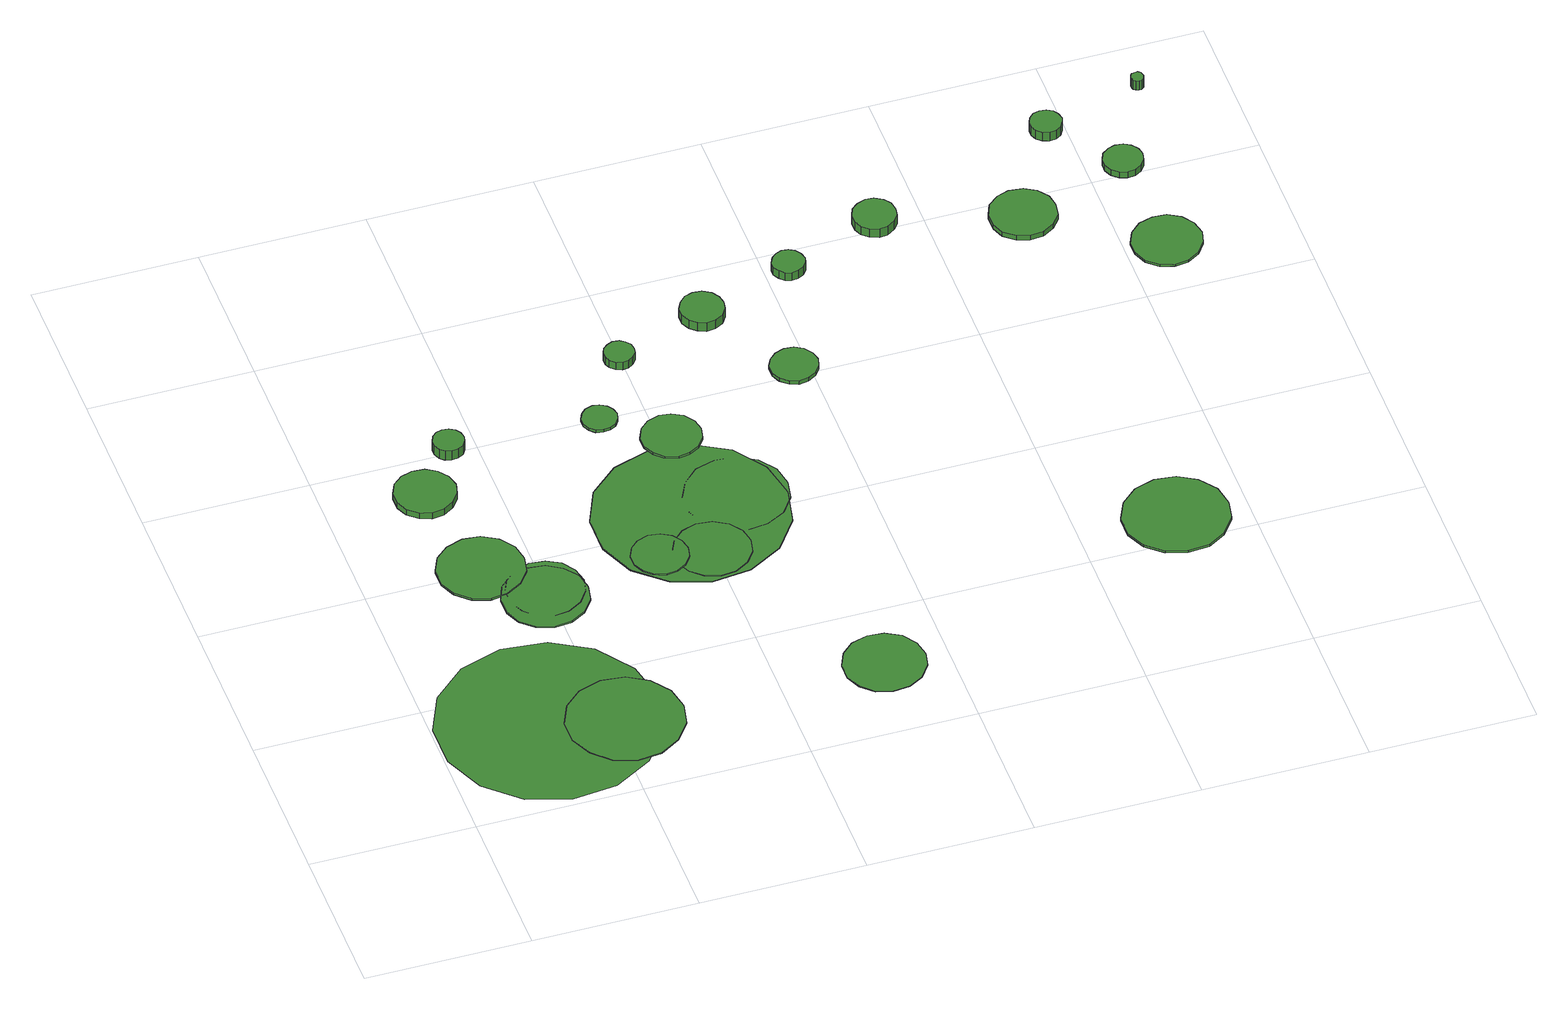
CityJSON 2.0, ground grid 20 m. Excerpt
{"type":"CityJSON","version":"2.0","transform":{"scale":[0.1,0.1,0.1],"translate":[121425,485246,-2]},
"CityObjects":{
"tree1":{"type":"SolitaryVegetationObject","attributes":{"function":"something"},"geometry":[{"type":"MultiSurface","lod":"1","boundaries":[[[0,1,2,3,4,5,6,7,8,9,10,11,12,13,14]]]}]},
"tree2":{"type":"SolitaryVegetationObject","attributes":{"function":"something"}},
"tree3":{"type":"SolitaryVegetationObject","attributes":{"function":"something"},"geometry":[{"type":"MultiSurface","lod":"1","boundaries":[[[15,16,17,18,19,20,21,22,23,24,25,26,27,28,29]],[[30,31,32,33,34,35,36,37,38,39,40,41,42,43,44]],[[15,44,43,16]],[[16,43,42,17]],[[17,42,41,18]],[[18,41,40,19]],[[19,40,39,20]],[[20,39,38,21]],[[21,38,37,22]],[[22,37,36,23]],[[23,36,35,24]],[[24,35,34,25]],[[25,34,33,26]],[[26,33,32,27]],[[27,32,31,28]],[[28,31,30,29]],[[29,30,44,15]]]}]},
"tree4":{"type":"SolitaryVegetationObject","attributes":{"function":"something"}},
"tree5":{"type":"SolitaryVegetationObject","attributes":{"function":"something"},"geometry":[{"type":"MultiSurface","lod":"1","boundaries":[[[45,46,47,48,49,50,51,52,53,54,55,56,57,58,59]],[[60,61,62,63,64,65,66,67,68,69,70,71,72,73,74]],[[45,74,73,46]],[[46,73,72,47]],[[47,72,71,48]],[[48,71,70,49]],[[49,70,69,50]],[[50,69,68,51]],[[51,68,67,52]],[[52,67,66,53]],[[53,66,65,54]],[[54,65,64,55]],[[55,64,63,56]],[[56,63,62,57]],[[57,62,61,58]],[[58,61,60,59]],[[59,60,74,45]]]}]},
"tree6":{"type":"SolitaryVegetationObject","attributes":{"function":"something"}},
"tree7":{"type":"SolitaryVegetationObject","attributes":{"function":"something"},"geometry":[{"type":"MultiSurface","lod":"1","boundaries":[[[75,76,77,78,79,80,81,82,83,84,85,86,87,88,89]],[[90,91,92,93,94,95,96,97,98,99,100,101,102,103,104]],[[75,104,103,76]],[[76,103,102,77]],[[77,102,101,78]],[[78,101,100,79]],[[79,100,99,80]],[[80,99,98,81]],[[81,98,97,82]],[[82,97,96,83]],[[83,96,95,84]],[[84,95,94,85]],[[85,94,93,86]],[[86,93,92,87]],[[87,92,91,88]],[[88,91,90,89]],[[89,90,104,75]]]}]},
"tree8":{"type":"SolitaryVegetationObject","attributes":{"function":"something"},"geometry":[{"type":"MultiSurface","lod":"1","boundaries":[[[105,106,107,108,109,110,111,112,113,114,115,116,117,118,119]],[[120,121,122,123,124,125,126,127,128,129,130,131,132,133,134]],[[105,134,133,106]],[[106,133,132,107]],[[107,132,131,108]],[[108,131,130,109]],[[109,130,129,110]],[[110,129,128,111]],[[111,128,127,112]],[[112,127,126,113]],[[113,126,125,114]],[[114,125,124,115]],[[115,124,123,116]],[[116,123,122,117]],[[117,122,121,118]],[[118,121,120,119]],[[119,120,134,105]]]}]},
"tree9":{"type":"SolitaryVegetationObject","attributes":{"function":"something"},"geometry":[{"type":"MultiSurface","lod":"1","boundaries":[[[135,136,137,138,139,140,141,142,143,144,145,146,147,148,149]],[[150,151,152,153,154,155,156,157,158,159,160,161,162,163,164]],[[135,164,163,136]],[[136,163,162,137]],[[137,162,161,138]],[[138,161,160,139]],[[139,160,159,140]],[[140,159,158,141]],[[141,158,157,142]],[[142,157,156,143]],[[143,156,155,144]],[[144,155,154,145]],[[145,154,153,146]],[[146,153,152,147]],[[147,152,151,148]],[[148,151,150,149]],[[149,150,164,135]]]}]},
"tree10":{"type":"SolitaryVegetationObject","attributes":{"function":"something"}},
"tree11":{"type":"SolitaryVegetationObject","attributes":{"function":"something"}},
"tree12":{"type":"SolitaryVegetationObject","attributes":{"function":"something"},"geometry":[{"type":"MultiSurface","lod":"1","boundaries":[[[165,166,167,168,169,170,171,172,173,174,175,176,177,178,179]],[[180,181,182,183,184,185,186,187,188,189,190,191,192,193,194]],[[165,194,193,166]],[[166,193,192,167]],[[167,192,191,168]],[[168,191,190,169]],[[169,190,189,170]],[[170,189,188,171]],[[171,188,187,172]],[[172,187,186,173]],[[173,186,185,174]],[[174,185,184,175]],[[175,184,183,176]],[[176,183,182,177]],[[177,182,181,178]],[[178,181,180,179]],[[179,180,194,165]]]}]},
"tree13":{"type":"SolitaryVegetationObject","attributes":{"function":"something"}},
"tree14":{"type":"SolitaryVegetationObject","attributes":{"function":"something"},"geometry":[{"type":"MultiSurface","lod":"1","boundaries":[[[195,196,197,198,199,200,201,202,203,204,205,206,207,208,209]],[[210,211,212,213,214,215,216,217,218,219,220,221,222,223,224]],[[195,224,223,196]],[[196,223,222,197]],[[197,222,221,198]],[[198,221,220,199]],[[199,220,219,200]],[[200,219,218,201]],[[201,218,217,202]],[[202,217,216,203]],[[203,216,215,204]],[[204,215,214,205]],[[205,214,213,206]],[[206,213,212,207]],[[207,212,211,208]],[[208,211,210,209]],[[209,210,224,195]]]}]},
"tree15":{"type":"SolitaryVegetationObject","attributes":{"function":"something"}},
"tree16":{"type":"SolitaryVegetationObject","attributes":{"function":"something"}},
"tree17":{"type":"SolitaryVegetationObject","attributes":{"function":"something"},"geometry":[{"type":"MultiSurface","lod":"1","boundaries":[[[225,226,227,228,229,230,231,232,233,234,235,236,237,238,239]],[[240,241,242,243,244,245,246,247,248,249,250,251,252,253,254]],[[225,254,253,226]],[[226,253,252,227]],[[227,252,251,228]],[[228,251,250,229]],[[229,250,249,230]],[[230,249,248,231]],[[231,248,247,232]],[[232,247,246,233]],[[233,246,245,234]],[[234,245,244,235]],[[235,244,243,236]],[[236,243,242,237]],[[237,242,241,238]],[[238,241,240,239]],[[239,240,254,225]]]}]},
"tree18":{"type":"SolitaryVegetationObject","attributes":{"function":"something"},"geometry":[{"type":"MultiSurface","lod":"1","boundaries":[[[255,256,257,258,259,260,261,262,263,264,265,266,267,268,269]],[[270,271,272,273,274,275,276,277,278,279,280,281,282,283,284]],[[255,284,283,256]],[[256,283,282,257]],[[257,282,281,258]],[[258,281,280,259]],[[259,280,279,260]],[[260,279,278,261]],[[261,278,277,262]],[[262,277,276,263]],[[263,276,275,264]],[[264,275,274,265]],[[265,274,273,266]],[[266,273,272,267]],[[267,272,271,268]],[[268,271,270,269]],[[269,270,284,255]]]}]},
"tree19":{"type":"SolitaryVegetationObject","attributes":{"function":"something"},"geometry":[{"type":"MultiSurface","lod":"1","boundaries":[[[285,286,287,288,289,290,291,292,293,294,295,296,297,298,299]],[[300,301,302,303,304,305,306,307,308,309,310,311,312,313,314]],[[285,314,313,286]],[[286,313,312,287]],[[287,312,311,288]],[[288,311,310,289]],[[289,310,309,290]],[[290,309,308,291]],[[291,308,307,292]],[[292,307,306,293]],[[293,306,305,294]],[[294,305,304,295]],[[295,304,303,296]],[[296,303,302,297]],[[297,302,301,298]],[[298,301,300,299]],[[299,300,314,285]]]}]},
"tree20":{"type":"SolitaryVegetationObject","attributes":{"function":"something"},"geometry":[{"type":"MultiSurface","lod":"1","boundaries":[[[315,316,317,318,319,320,321,322,323,324,325,326,327,328,329]],[[330,331,332,333,334,335,336,337,338,339,340,341,342,343,344]],[[315,344,343,316]],[[316,343,342,317]],[[317,342,341,318]],[[318,341,340,319]],[[319,340,339,320]],[[320,339,338,321]],[[321,338,337,322]],[[322,337,336,323]],[[323,336,335,324]],[[324,335,334,325]],[[325,334,333,326]],[[326,333,332,327]],[[327,332,331,328]],[[328,331,330,329]],[[329,330,344,315]]]}]},
"tree21":{"type":"SolitaryVegetationObject","attributes":{"function":"something"},"geometry":[{"type":"MultiSurface","lod":"1","boundaries":[[[345,346,347,348,349,350,351,352,353,354,355,356,357,358,359]],[[360,361,362,363,364,365,366,367,368,369,370,371,372,373,374]],[[345,374,373,346]],[[346,373,372,347]],[[347,372,371,348]],[[348,371,370,349]],[[349,370,369,350]],[[350,369,368,351]],[[351,368,367,352]],[[352,367,366,353]],[[353,366,365,354]],[[354,365,364,355]],[[355,364,363,356]],[[356,363,362,357]],[[357,362,361,358]],[[358,361,360,359]],[[359,360,374,345]]]}]},
"tree22":{"type":"SolitaryVegetationObject","attributes":{"function":"something"},"geometry":[{"type":"MultiSurface","lod":"1","boundaries":[[[375,376,377,378,379,380,381,382,383,384,385,386,387,388,389]],[[390,391,392,393,394,395,396,397,398,399,400,401,402,403,404]],[[375,404,403,376]],[[376,403,402,377]],[[377,402,401,378]],[[378,401,400,379]],[[379,400,399,380]],[[380,399,398,381]],[[381,398,397,382]],[[382,397,396,383]],[[383,396,395,384]],[[384,395,394,385]],[[385,394,393,386]],[[386,393,392,387]],[[387,392,391,388]],[[388,391,390,389]],[[389,390,404,375]]]}]},
"tree23":{"type":"SolitaryVegetationObject","attributes":{"function":"something"},"geometry":[{"type":"MultiSurface","lod":"1","boundaries":[[[405,406,407,408,409,410,411,412,413,414,415,416,417,418,419]],[[420,421,422,423,424,425,426,427,428,429,430,431,432,433,434]],[[405,434,433,406]],[[406,433,432,407]],[[407,432,431,408]],[[408,431,430,409]],[[409,430,429,410]],[[410,429,428,411]],[[411,428,427,412]],[[412,427,426,413]],[[413,426,425,414]],[[414,425,424,415]],[[415,424,423,416]],[[416,423,422,417]],[[417,422,421,418]],[[418,421,420,419]],[[419,420,434,405]]]}]},
"tree24":{"type":"SolitaryVegetationObject","attributes":{"function":"something"},"geometry":[{"type":"MultiSurface","lod":"1","boundaries":[[[435,436,437,438,439,440,441,442,443,444,445,446,447,448,449]],[[450,451,452,453,454,455,456,457,458,459,460,461,462,463,464]],[[435,464,463,436]],[[436,463,462,437]],[[437,462,461,438]],[[438,461,460,439]],[[439,460,459,440]],[[440,459,458,441]],[[441,458,457,442]],[[442,457,456,443]],[[443,456,455,444]],[[444,455,454,445]],[[445,454,453,446]],[[446,453,452,447]],[[447,452,451,448]],[[448,451,450,449]],[[449,450,464,435]]]}]},
"tree25":{"type":"SolitaryVegetationObject","attributes":{"function":"something"},"geometry":[{"type":"MultiSurface","lod":"1","boundaries":[[[465,466,467,468,469,470,471,472,473,474,475,476,477,478,479]],[[480,481,482,483,484,485,486,487,488,489,490,491,492,493,494]],[[465,494,493,466]],[[466,493,492,467]],[[467,492,491,468]],[[468,491,490,469]],[[469,490,489,470]],[[470,489,488,471]],[[471,488,487,472]],[[472,487,486,473]],[[473,486,485,474]],[[474,485,484,475]],[[475,484,483,476]],[[476,483,482,477]],[[477,482,481,478]],[[478,481,480,479]],[[479,480,494,465]]]}]},
"tree26":{"type":"SolitaryVegetationObject","attributes":{"function":"something"}},
"tree27":{"type":"SolitaryVegetationObject","attributes":{"function":"something"},"geometry":[{"type":"MultiSurface","lod":"1","boundaries":[[[495,496,497,498,499,500,501,502,503,504,505,506,507,508,509]],[[510,511,512,513,514,515,516,517,518,519,520,521,522,523,524]],[[495,524,523,496]],[[496,523,522,497]],[[497,522,521,498]],[[498,521,520,499]],[[499,520,519,500]],[[500,519,518,501]],[[501,518,517,502]],[[502,517,516,503]],[[503,516,515,504]],[[504,515,514,505]],[[505,514,513,506]],[[506,513,512,507]],[[507,512,511,508]],[[508,511,510,509]],[[509,510,524,495]]]}]},
"tree28":{"type":"SolitaryVegetationObject","attributes":{"function":"something"}},
"tree29":{"type":"SolitaryVegetationObject","attributes":{"function":"something"}},
"tree30":{"type":"SolitaryVegetationObject","attributes":{"function":"something"}},
"tree31":{"type":"SolitaryVegetationObject","attributes":{"function":"something"},"geometry":[{"type":"MultiSurface","lod":"1","boundaries":[[[525,526,527,528,529,530,531,532,533,534,535,536,537,538,539]],[[540,541,542,543,544,545,546,547,548,549,550,551,552,553,554]],[[525,554,553,526]],[[526,553,552,527]],[[527,552,551,528]],[[528,551,550,529]],[[529,550,549,530]],[[530,549,548,531]],[[531,548,547,532]],[[532,547,546,533]],[[533,546,545,534]],[[534,545,544,535]],[[535,544,543,536]],[[536,543,542,537]],[[537,542,541,538]],[[538,541,540,539]],[[539,540,554,525]]]}]},
"tree32":{"type":"SolitaryVegetationObject","attributes":{"function":"something"},"geometry":[{"type":"MultiSurface","lod":"1","boundaries":[[[555,556,557,558,559,560,561,562,563,564,565,566,567,568,569]],[[570,571,572,573,574,575,576,577,578,579,580,581,582,583,584]],[[555,584,583,556]],[[556,583,582,557]],[[557,582,581,558]],[[558,581,580,559]],[[559,580,579,560]],[[560,579,578,561]],[[561,578,577,562]],[[562,577,576,563]],[[563,576,575,564]],[[564,575,574,565]],[[565,574,573,566]],[[566,573,572,567]],[[567,572,571,568]],[[568,571,570,569]],[[569,570,584,555]]]}]},
"tree33":{"type":"SolitaryVegetationObject","attributes":{"function":"something"}},
"tree34":{"type":"SolitaryVegetationObject","attributes":{"function":"something"}},
"tree35":{"type":"SolitaryVegetationObject","attributes":{"function":"something"},"geometry":[{"type":"MultiSurface","lod":"1","boundaries":[[[585,586,587,588,589,590,591,592,593,594,595,596,597,598,599]],[[600,601,602,603,604,605,606,607,608,609,610,611,612,613,614]],[[585,614,613,586]],[[586,613,612,587]],[[587,612,611,588]],[[588,611,610,589]],[[589,610,609,590]],[[590,609,608,591]],[[591,608,607,592]],[[592,607,606,593]],[[593,606,605,594]],[[594,605,604,595]],[[595,604,603,596]],[[596,603,602,597]],[[597,602,601,598]],[[598,601,600,599]],[[599,600,614,585]]]}]},
"tree36":{"type":"SolitaryVegetationObject","attributes":{"function":"something"}},
"tree37":{"type":"SolitaryVegetationObject","attributes":{"function":"something"},"geometry":[{"type":"MultiSurface","lod":"1","boundaries":[[[615,616,617,618,619,620,621,622,623,624,625,626,627,628,629]],[[630,631,632,633,634,635,636,637,638,639,640,641,642,643,644]],[[615,644,643,616]],[[616,643,642,617]],[[617,642,641,618]],[[618,641,640,619]],[[619,640,639,620]],[[620,639,638,621]],[[621,638,637,622]],[[622,637,636,623]],[[623,636,635,624]],[[624,635,634,625]],[[625,634,633,626]],[[626,633,632,627]],[[627,632,631,628]],[[628,631,630,629]],[[629,630,644,615]]]}]},
"tree38":{"type":"SolitaryVegetationObject","attributes":{"function":"something"},"geometry":[{"type":"MultiSurface","lod":"1","boundaries":[[[645,646,647,648,649,650,651,652,653,654,655,656,657,658,659]],[[660,661,662,663,664,665,666,667,668,669,670,671,672,673,674]],[[645,674,673,646]],[[646,673,672,647]],[[647,672,671,648]],[[648,671,670,649]],[[649,670,669,650]],[[650,669,668,651]],[[651,668,667,652]],[[652,667,666,653]],[[653,666,665,654]],[[654,665,664,655]],[[655,664,663,656]],[[656,663,662,657]],[[657,662,661,658]],[[658,661,660,659]],[[659,660,674,645]]]}]},
"tree39":{"type":"SolitaryVegetationObject","attributes":{"function":"something"},"geometry":[{"type":"MultiSurface","lod":"1","boundaries":[[[675,676,677,678,679,680,681,682,683,684,685,686,687,688,689]],[[690,691,692,693,694,695,696,697,698,699,700,701,702,703,704]],[[675,704,703,676]],[[676,703,702,677]],[[677,702,701,678]],[[678,701,700,679]],[[679,700,699,680]],[[680,699,698,681]],[[681,698,697,682]],[[682,697,696,683]],[[683,696,695,684]],[[684,695,694,685]],[[685,694,693,686]],[[686,693,692,687]],[[687,692,691,688]],[[688,691,690,689]],[[689,690,704,675]]]}]},
"tree40":{"type":"SolitaryVegetationObject","attributes":{"function":"something"}},
"tree41":{"type":"SolitaryVegetationObject","attributes":{"function":"something"}},
"tree42":{"type":"SolitaryVegetationObject","attributes":{"function":"something"},"geometry":[{"type":"MultiSurface","lod":"1","boundaries":[[[705,706,707,708,709,710,711,712,713,714,715,716,717,718,719]],[[720,721,722,723,724,725,726,727,728,729,730,731,732,733,734]],[[705,734,733,706]],[[706,733,732,707]],[[707,732,731,708]],[[708,731,730,709]],[[709,730,729,710]],[[710,729,728,711]],[[711,728,727,712]],[[712,727,726,713]],[[713,726,725,714]],[[714,725,724,715]],[[715,724,723,716]],[[716,723,722,717]],[[717,722,721,718]],[[718,721,720,719]],[[719,720,734,705]]]}]},
"tree43":{"type":"SolitaryVegetationObject","attributes":{"function":"something"}}
},
"vertices":[
[264,139,11],[253,192,11],[220,237,11],[173,264,11],[118,270,11],[66,253,11],[25,216,11],[3,166,11],[3,111,11],[25,61,11],[66,24,11],[118,7,11],[173,13,11],[220,40,11],[253,85,11],
[286,115,12],[280,143,12],[263,166,12],[238,181,12],[209,184,12],[181,175,12],[160,156,12],[148,129,12],[148,100,12],[160,74,12],[181,54,12],[209,45,12],[238,48,12],[263,63,12],[280,86,12],[280,86,11],[263,63,11],[238,48,11],[209,45,11],[181,54,11],[160,74,11],[148,100,11],[148,129,11],[160,156,11],[181,175,11],[209,184,11],[238,181,11],[263,166,11],[280,143,11],[286,115,11],
[191,403,14],[187,424,14],[174,442,14],[155,453,14],[134,455,14],[113,448,14],[97,434,14],[88,414,14],[88,392,14],[97,373,14],[113,358,14],[134,351,14],[155,354,14],[174,365,14],[187,382,14],[187,382,11],[174,365,11],[155,354,11],[134,351,11],[113,358,11],[97,373,11],[88,392,11],[88,414,11],[97,434,11],[113,448,11],[134,455,11],[155,453,11],[174,442,11],[187,424,11],[191,403,11],
[154,537,21],[150,552,21],[141,564,21],[128,572,21],[113,573,21],[99,569,21],[87,559,21],[81,545,21],[81,529,21],[87,515,21],[99,505,21],[113,500,21],[128,502,21],[141,510,21],[150,522,21],[150,522,12],[141,510,12],[128,502,12],[113,500,12],[99,505,12],[87,515,12],[81,529,12],[81,545,12],[87,559,12],[99,569,12],[113,573,12],[128,572,12],[141,564,12],[150,552,12],[154,537,12],
[245,336,13],[241,357,13],[228,374,13],[210,385,13],[189,387,13],[168,381,13],[152,366,13],[144,347,13],[144,325,13],[152,306,13],[168,292,13],[189,285,13],[210,287,13],[228,298,13],[241,315,13],[241,315,11],[228,298,11],[210,287,11],[189,285,11],[168,292,11],[152,306,11],[144,325,11],[144,347,11],[152,366,11],[168,381,11],[189,387,11],[210,385,11],[228,374,11],[241,357,11],[245,336,11],
[244,348,13],[240,367,13],[229,383,13],[212,392,13],[193,394,13],[175,388,13],[161,376,13],[153,358,13],[153,339,13],[161,321,13],[175,308,13],[193,302,13],[212,304,13],[229,314,13],[240,330,13],[240,330,11],[229,314,11],[212,304,11],[193,302,11],[175,308,11],[161,321,11],[153,339,11],[153,358,11],[161,376,11],[175,388,11],[193,394,11],[212,392,11],[229,383,11],[240,367,11],[244,348,11],
[186,604,26],[184,612,26],[180,618,26],[173,622,26],[165,623,26],[158,621,26],[152,616,26],[149,608,26],[149,601,26],[152,593,26],[158,588,26],[165,586,26],[173,587,26],[180,591,26],[184,597,26],[184,597,12],[180,591,12],[173,587,12],[165,586,12],[158,588,12],[152,593,12],[149,601,12],[149,608,12],[152,616,12],[158,621,12],[165,623,12],[173,622,12],[180,618,12],[184,612,12],[186,604,12],
[373,362,13],[370,376,13],[362,387,13],[350,394,13],[336,396,13],[322,391,13],[312,382,13],[306,369,13],[306,355,13],[312,342,13],[322,333,13],[336,328,13],[350,330,13],[362,337,13],[370,348,13],[370,348,11],[362,337,11],[350,330,11],[336,328,11],[322,333,11],[312,342,11],[306,355,11],[306,369,11],[312,382,11],[322,391,11],[336,396,11],[350,394,11],[362,387,11],[370,376,11],[373,362,11],
[445,353,12],[441,371,12],[430,386,12],[413,396,12],[394,398,12],[376,392,12],[362,379,12],[354,362,12],[354,343,12],[362,326,12],[376,313,12],[394,307,12],[413,309,12],[430,319,12],[441,334,12],[441,334,11],[430,319,11],[413,309,11],[394,307,11],[376,313,11],[362,326,11],[354,343,11],[354,362,11],[362,379,11],[376,392,11],[394,398,11],[413,396,11],[430,386,11],[441,371,11],[445,353,11],
[510,416,12],[500,463,12],[472,502,12],[430,526,12],[382,531,12],[336,516,12],[300,484,12],[281,440,12],[281,392,12],[300,348,12],[336,316,12],[382,301,12],[430,306,12],[472,330,12],[500,369,12],[500,369,11],[472,330,11],[430,306,11],[382,301,11],[336,316,11],[300,348,11],[281,392,11],[281,440,11],[300,484,11],[336,516,11],[382,531,11],[430,526,11],[472,502,11],[500,463,11],[510,416,11],
[366,597,16],[364,605,16],[359,612,16],[351,617,16],[343,618,16],[334,615,16],[328,609,16],[324,601,16],[324,592,16],[328,584,16],[334,578,16],[343,576,16],[351,577,16],[359,581,16],[364,588,16],[364,588,12],[359,581,12],[351,577,12],[343,576,12],[334,578,12],[328,584,12],[324,592,12],[324,601,12],[328,609,12],[334,615,12],[343,618,12],[351,617,12],[359,612,12],[364,605,12],[366,597,12],
[574,112,11],[570,132,11],[558,149,11],[540,159,11],[520,161,11],[500,155,11],[485,141,11],[477,123,11],[477,102,11],[485,84,11],[500,70,11],[520,64,11],[540,66,11],[558,76,11],[570,93,11],[570,93,10],[558,76,10],[540,66,10],[520,64,10],[500,70,10],[485,84,10],[477,102,10],[477,123,10],[485,141,10],[500,155,10],[520,161,10],[540,159,10],[558,149,10],[570,132,10],[574,112,10],
[449,544,15],[446,558,15],[437,571,15],[424,578,15],[410,580,15],[395,575,15],[384,565,15],[378,551,15],[378,536,15],[384,523,15],[395,513,15],[410,508,15],[424,510,15],[437,517,15],[446,529,15],[446,529,12],[437,517,12],[424,510,12],[410,508,12],[395,513,12],[384,523,12],[378,536,12],[378,551,12],[384,565,12],[395,575,12],[410,580,12],[424,578,12],[437,571,12],[446,558,12],[449,544,12],
[515,431,12],[510,456,12],[495,477,12],[472,490,12],[447,492,12],[423,485,12],[404,467,12],[393,444,12],[393,418,12],[404,395,12],[423,378,12],[447,370,12],[472,373,12],[495,385,12],[510,406,12],[510,406,11],[495,385,11],[472,373,11],[447,370,11],[423,378,11],[404,395,11],[393,418,11],[393,444,11],[404,467,11],[423,485,11],[447,492,11],[472,490,11],[495,477,11],[510,456,11],[515,431,11],
[416,686,23],[415,694,23],[410,700,23],[404,704,23],[396,705,23],[389,702,23],[383,697,23],[380,690,23],[380,683,23],[383,676,23],[389,671,23],[396,668,23],[404,669,23],[410,673,23],[415,679,23],[415,679,12],[410,673,12],[404,669,12],[396,668,12],[389,671,12],[383,676,12],[380,683,12],[380,690,12],[383,697,12],[389,702,12],[396,705,12],[404,704,12],[410,700,12],[415,694,12],[416,686,12],
[536,726,25],[534,736,25],[528,745,25],[518,751,25],[507,752,25],[497,749,25],[489,741,25],[484,731,25],[484,720,25],[489,710,25],[497,703,25],[507,699,25],[518,700,25],[528,706,25],[534,715,25],[534,715,12],[528,706,12],[518,700,12],[507,699,12],[497,703,12],[489,710,12],[484,720,12],[484,731,12],[489,741,12],[497,749,12],[507,752,12],[518,751,12],[528,745,12],[534,736,12],[536,726,12],
[611,612,16],[608,623,16],[601,633,16],[591,639,16],[579,640,16],[568,636,16],[559,628,16],[554,618,16],[554,606,16],[559,595,16],[568,587,16],[579,583,16],[591,585,16],[601,591,16],[608,600,16],[608,600,11],[601,591,11],[591,585,11],[579,583,11],[568,587,11],[559,595,11],[554,606,11],[554,618,11],[559,628,11],[568,636,11],[579,640,11],[591,639,11],[601,633,11],[608,623,11],[611,612,11],
[647,768,24],[645,776,24],[640,783,24],[633,787,24],[625,788,24],[618,785,24],[612,780,24],[608,772,24],[608,764,24],[612,757,24],[618,751,24],[625,749,24],[633,750,24],[640,754,24],[645,760,24],[645,760,12],[640,754,12],[633,750,12],[625,749,12],[618,751,12],[612,757,12],[608,764,12],[608,772,12],[612,780,12],[618,785,12],[625,788,12],[633,787,12],[640,783,12],[645,776,12],[647,768,12],
[770,812,25],[768,823,25],[762,831,25],[752,837,25],[742,838,25],[731,834,25],[723,827,25],[719,817,25],[719,807,25],[723,797,25],[731,790,25],[742,786,25],[752,787,25],[762,793,25],[768,801,25],[768,801,12],[762,793,12],[752,787,12],[742,786,12],[731,790,12],[723,797,12],[719,807,12],[719,817,12],[723,827,12],[731,834,12],[742,838,12],[752,837,12],[762,831,12],[768,823,12],[770,812,12],
[979,242,12],[974,268,12],[958,289,12],[936,302,12],[910,305,12],[885,297,12],[865,279,12],[854,255,12],[854,229,12],[865,205,12],[885,188,12],[910,180,12],[936,182,12],[958,195,12],[974,217,12],[974,217,9],[958,195,9],[936,182,9],[910,180,9],[885,188,9],[865,205,9],[854,229,9],[854,255,9],[865,279,9],[885,297,9],[910,305,9],[936,302,9],[958,289,9],[974,268,9],[979,242,9],
[947,769,18],[944,785,18],[934,798,18],[920,806,18],[903,808,18],[888,803,18],[875,792,18],[869,777,18],[869,760,18],[875,745,18],[888,734,18],[903,729,18],[920,731,18],[934,739,18],[944,752,18],[944,752,11],[934,739,11],[920,731,11],[903,729,11],[888,734,11],[875,745,11],[869,760,11],[869,777,11],[875,792,11],[888,803,11],[903,808,11],[920,806,11],[934,798,11],[944,785,11],[947,769,11],
[997,898,24],[995,906,24],[991,912,24],[984,916,24],[976,917,24],[968,915,24],[962,909,24],[959,902,24],[959,894,24],[962,887,24],[968,882,24],[976,879,24],[984,880,24],[991,884,24],[995,891,24],[995,891,11],[991,884,11],[984,880,11],[976,879,11],[968,882,11],[962,887,11],[959,894,11],[959,902,11],[962,909,11],[968,915,11],[976,917,11],[984,916,11],[991,912,11],[995,906,11],[997,898,11],
[1092,680,12],[1088,697,12],[1078,711,12],[1063,720,12],[1046,721,12],[1029,716,12],[1016,704,12],[1009,688,12],[1009,671,12],[1016,655,12],[1029,643,12],[1046,638,12],[1063,640,12],[1078,649,12],[1088,663,12],[1088,663,9],[1078,649,9],[1063,640,9],[1046,638,9],[1029,643,9],[1016,655,9],[1009,671,9],[1009,688,9],[1016,704,9],[1029,716,9],[1046,721,9],[1063,720,9],[1078,711,9],[1088,697,9],[1092,680,9],
[1067,818,19],[1065,827,19],[1059,835,19],[1051,840,19],[1041,841,19],[1032,838,19],[1024,832,19],[1020,823,19],[1020,813,19],[1024,804,19],[1032,797,19],[1041,794,19],[1051,795,19],[1059,800,19],[1065,808,19],[1065,808,10],[1059,800,10],[1051,795,10],[1041,794,10],[1032,797,10],[1024,804,10],[1020,813,10],[1020,823,10],[1024,832,10],[1032,838,10],[1041,841,10],[1051,840,10],[1059,835,10],[1065,827,10],[1067,818,10],
[1107,935,25],[1106,938,25],[1105,941,25],[1102,943,25],[1099,943,25],[1095,942,25],[1093,940,25],[1092,937,25],[1092,934,25],[1093,931,25],[1095,929,25],[1099,928,25],[1102,928,25],[1105,930,25],[1106,932,25],[1106,932,11],[1105,930,11],[1102,928,11],[1099,928,11],[1095,929,11],[1093,931,11],[1092,934,11],[1092,937,11],[1093,940,11],[1095,942,11],[1099,943,11],[1102,943,11],[1105,941,11],[1106,938,11],[1107,935,11]
]}
